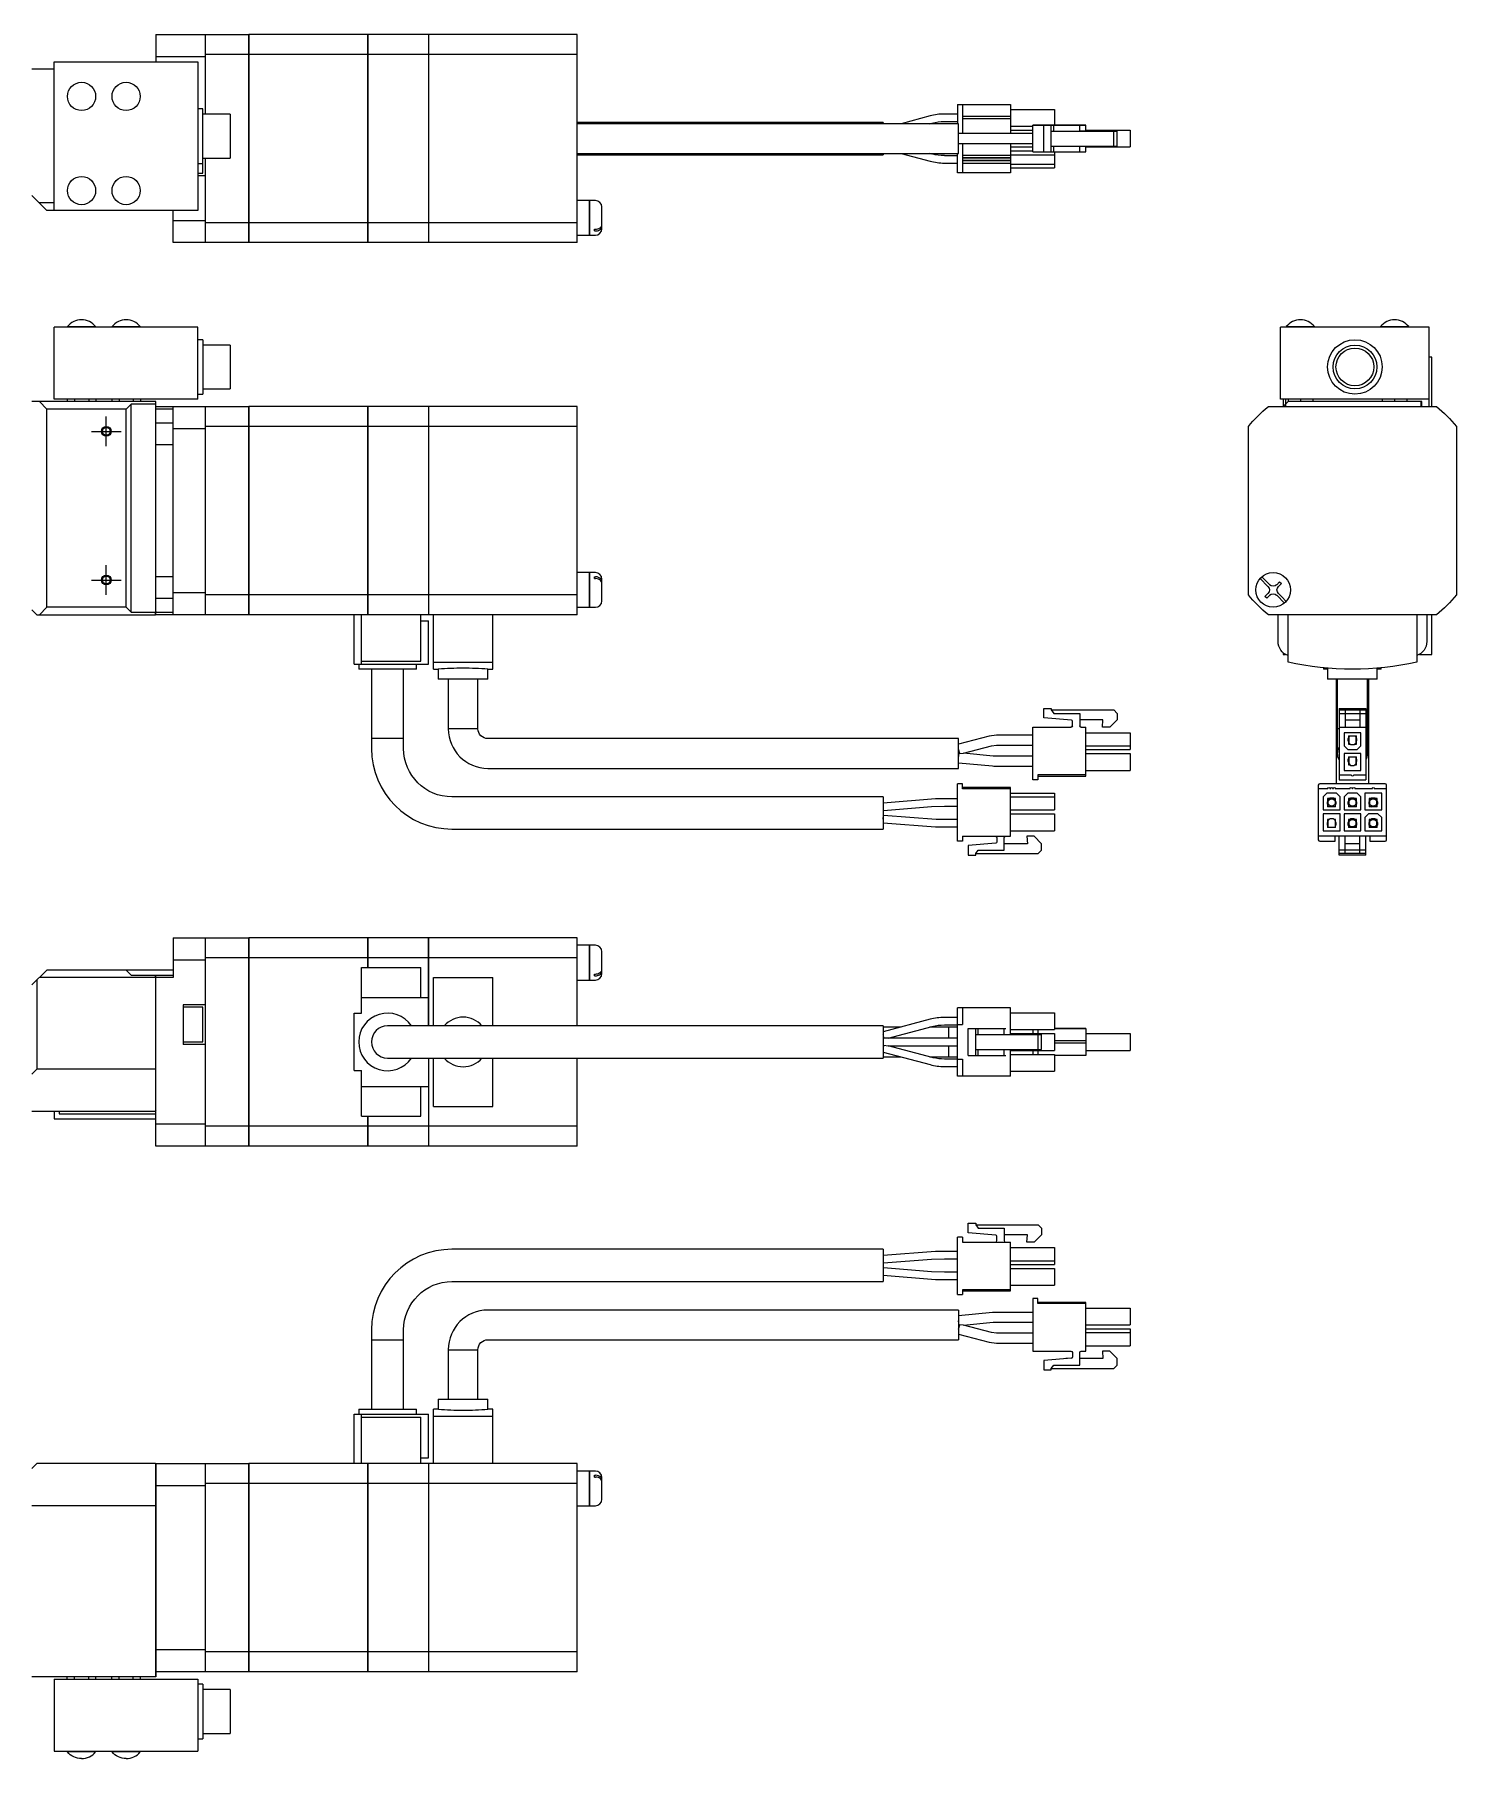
# Model space of a CAD drawing. Extents: x 0 to 755, y -8 to 350.
# Drawn here: x 468 to 755, y 2.5 to 350.4 of the extents above; entities that cross this region are included whole.
import ezdxf

# ---------------------------------------------------------------- set-up
doc = ezdxf.new("R2010")
doc.units = 0
doc.header["$LTSCALE"] = 0.5
doc.linetypes.add('CENTER', pattern=[50.8, 31.75, -6.35, 6.35, -6.35])
for name, color, linetype in [('MSM_CENTER', 1, 'CENTER'), ('MSM_CONTINUOUS', 7, 'CONTINUOUS'), ('MSM_NARROW', 5, 'CONTINUOUS')]:
    doc.layers.add(name, color=color, linetype=linetype)

msp = doc.modelspace()

# ---------------------------------------------------------------- linework, layer by layer
at = {"layer": 'MSM_CENTER'}
for p, q in [((482.51, 267.3), (482.51, 273.3)), ((479.51, 270.3), (485.51, 270.3)), ((479.51, 240.3), (485.51, 240.3)), ((482.51, 237.3), (482.51, 243.3))]:
    msp.add_line(p, q, dxfattribs=at)
at = {"layer": 'MSM_CONTINUOUS'}
for p, q in [((492.51, 350.38), (492.51, 344.88)), ((492.51, 350.38), (511.21, 350.38)), ((502.51, 334.31), (502.51, 350.38)), ((511.21, 350.38), (511.21, 308.38)), ((511.26, 350.33), (511.21, 350.33)), ((511.26, 350.38), (511.26, 308.38)), ((535.21, 350.38), (511.26, 350.38)), ((535.21, 350.38), (535.21, 308.38)), ((535.26, 350.33), (535.21, 350.33)), ((535.26, 350.38), (535.26, 308.38)), ((547.51, 350.38), (535.26, 350.38)), ((547.51, 350.38), (547.51, 308.38)), ((547.56, 350.33), (547.51, 350.33)), ((547.56, 350.38), (547.56, 308.38)), ((577.51, 350.38), (547.56, 350.38)), ((577.51, 308.38), (577.51, 350.38)), ((472.01, 314.88), (472.01, 344.88)), ((472.01, 344.88), (501.01, 344.88)), ((502.51, 345.88), (492.51, 345.88)), ((501.01, 344.88), (501.01, 314.88)), ((511.21, 346.36), (502.51, 346.36)), ((511.26, 346.1), (511.21, 346.1)), ((535.21, 346.36), (511.26, 346.36)), ((535.26, 346.1), (535.21, 346.1)), ((547.51, 346.36), (535.26, 346.36)), ((547.56, 346.1), (547.51, 346.1)), ((577.51, 346.36), (547.56, 346.36)), ((472.01, 343.38), (467.51, 343.38)), ((502.01, 335.38), (501.01, 335.38)), ((502.01, 322.38), (502.01, 335.38)), ((507.51, 334.31), (502.01, 334.31)), ((507.51, 334.31), (507.51, 325.46)), ((654.26, 334.33), (651.63, 334.33)), ((654.26, 336.28), (654.26, 332.38)), ((654.26, 336.28), (664.96, 336.28)), ((655.26, 336.28), (655.26, 330.38)), ((664.96, 336.28), (664.96, 330.38)), ((664.96, 335.28), (673.86, 335.28)), ((673.86, 335.28), (673.86, 332.08)), ((639.26, 332.63), (577.51, 332.63)), ((654.51, 332.38), (577.51, 332.38)), ((638.26, 332.63), (638.26, 332.38)), ((639.26, 332.63), (639.26, 332.38)), ((648.75, 333.96), (642.89, 332.38)), ((648.68, 332.38), (649.14, 332.51)), ((651.63, 332.83), (654.26, 332.83)), ((654.51, 326.38), (654.51, 332.38)), ((664.96, 333.83), (655.26, 333.83)), ((664.96, 333.33), (655.26, 333.33)), ((664.96, 331.88), (669.51, 331.88)), ((664.96, 331.08), (669.51, 331.08)), ((669.51, 326.68), (669.51, 332.08)), ((669.51, 332.08), (677.16, 332.08)), ((669.51, 332.08), (669.51, 332.08)), ((670.51, 332.08), (669.51, 332.08)), ((680.21, 332.08), (670.51, 332.08)), ((671.71, 332.08), (673.21, 332.08)), ((677.28, 332.08), (671.71, 332.08)), ((671.71, 326.68), (671.71, 332.08)), ((673.21, 326.68), (673.21, 332.08)), ((673.21, 332.08), (673.71, 332.08)), ((673.21, 330.88), (685.81, 330.88)), ((673.71, 332.08), (678.96, 332.08)), ((673.71, 330.88), (673.71, 332.08)), ((677.16, 332.08), (677.46, 332.08)), ((677.46, 332.08), (677.28, 332.08)), ((678.96, 332.08), (679.26, 332.08)), ((678.96, 330.88), (678.96, 332.08)), ((683.64, 330.88), (678.96, 330.88)), ((679.26, 330.88), (678.96, 330.88)), ((679.26, 332.08), (680.21, 332.08)), ((680.21, 332.08), (680.21, 332.08)), ((680.21, 330.88), (680.21, 332.08)), ((680.21, 331.08), (689.11, 331.08)), ((680.21, 331.08), (689.11, 331.08)), ((680.21, 331.08), (689.11, 331.08)), ((683.51, 330.88), (683.64, 330.88)), ((685.01, 330.88), (683.64, 330.88)), ((686.51, 330.88), (685.01, 330.88)), ((685.81, 327.88), (685.81, 330.88)), ((685.81, 330.88), (686.51, 330.88)), ((686.51, 327.88), (686.51, 330.88)), ((689.11, 331.08), (689.11, 327.68)), ((661.42, 330.38), (654.51, 330.38)), ((660.89, 330.38), (654.51, 330.38)), ((654.51, 328.38), (660.89, 328.38)), ((655.26, 328.38), (655.26, 322.48)), ((662.15, 330.38), (660.89, 330.38)), ((660.89, 328.38), (662.15, 328.38)), ((661.61, 330.38), (661.42, 330.38)), ((669.51, 330.38), (661.61, 330.38)), ((669.51, 330.38), (662.15, 330.38)), ((662.15, 328.38), (669.51, 328.38)), ((664.96, 328.38), (664.96, 322.48)), ((664.96, 327.68), (669.51, 327.68)), ((673.21, 327.88), (685.81, 327.88)), ((673.71, 326.68), (673.71, 327.88)), ((678.96, 326.68), (678.96, 327.88)), ((680.21, 326.68), (680.21, 327.88)), ((680.21, 327.68), (689.11, 327.68)), ((685.81, 327.88), (686.51, 327.88)), ((501.01, 324.38), (502.01, 324.38)), ((502.01, 325.46), (507.51, 325.46)), ((502.51, 308.38), (502.51, 325.46)), ((577.51, 326.38), (654.51, 326.38)), ((577.51, 326.13), (639.26, 326.13)), ((638.26, 326.38), (638.26, 326.13)), ((639.26, 326.38), (639.26, 326.13)), ((642.89, 326.38), (648.75, 324.81)), ((649.14, 326.26), (648.68, 326.38)), ((654.26, 325.93), (651.64, 325.93)), ((651.64, 324.43), (654.26, 324.43)), ((654.26, 322.48), (654.26, 326.38)), ((664.96, 325.98), (655.26, 325.98)), ((664.96, 325.48), (655.26, 325.48)), ((664.96, 325.43), (655.26, 325.43)), ((664.96, 324.93), (655.26, 324.93)), ((664.96, 324.88), (655.26, 324.88)), ((664.96, 324.38), (655.26, 324.38)), ((664.96, 326.88), (669.51, 326.88)), ((664.96, 326.13), (673.86, 326.13)), ((664.96, 324.23), (673.86, 324.23)), ((669.51, 326.68), (671.71, 326.68)), ((671.71, 326.68), (673.21, 326.68)), ((673.21, 326.68), (673.71, 326.68)), ((673.71, 326.68), (678.96, 326.68)), ((673.86, 326.68), (673.86, 323.48)), ((678.96, 326.68), (679.26, 326.68)), ((679.26, 326.68), (680.21, 326.68)), ((501.01, 322.38), (502.01, 322.38)), ((502.51, 321.88), (501.01, 321.88)), ((664.96, 322.48), (654.26, 322.48)), ((664.96, 323.48), (673.86, 323.48)), ((470.51, 314.88), (467.51, 317.88)), ((580.01, 316.88), (577.51, 316.88)), ((580.01, 309.88), (580.01, 316.88)), ((580.06, 316.83), (580.01, 316.83)), ((580.06, 309.88), (580.06, 316.88)), ((581.21, 316.88), (580.06, 316.88)), ((472.01, 316.38), (469.01, 316.38)), ((501.01, 314.88), (470.51, 314.88)), ((496.01, 308.38), (496.01, 314.88)), ((582.51, 311.18), (582.51, 315.58)), ((496.01, 312.88), (502.51, 312.88)), ((511.21, 312.41), (502.51, 312.41)), ((511.26, 312.67), (511.21, 312.67)), ((535.21, 312.41), (511.26, 312.41)), ((535.26, 312.67), (535.21, 312.67)), ((547.51, 312.41), (535.26, 312.41)), ((547.56, 312.67), (547.51, 312.67)), ((577.51, 312.41), (547.56, 312.41)), ((577.51, 309.88), (580.01, 309.88)), ((580.01, 309.93), (580.06, 309.93)), ((580.06, 309.88), (581.21, 309.88)), ((581.01, 311.09), (581.21, 311.09)), ((581.01, 310.74), (581.01, 311.09)), ((581.01, 310.74), (581.21, 310.74)), ((511.21, 308.38), (496.01, 308.38)), ((511.26, 308.43), (511.21, 308.43)), ((535.21, 308.38), (511.26, 308.38)), ((535.26, 308.43), (535.21, 308.43)), ((547.51, 308.38), (535.26, 308.38)), ((547.56, 308.43), (547.51, 308.43)), ((577.51, 308.38), (547.56, 308.38)), ((501.01, 291.3), (472.01, 291.3)), ((472.01, 276.8), (472.01, 291.3)), ((474.66, 291.46), (480.36, 291.46)), ((474.66, 291.46), (474.66, 291.3)), ((480.36, 291.3), (480.36, 291.46)), ((483.66, 291.46), (489.36, 291.46)), ((483.66, 291.46), (483.66, 291.3)), ((489.36, 291.3), (489.36, 291.46)), ((501.01, 276.8), (501.01, 291.3)), ((502.01, 288.8), (501.01, 288.8)), ((502.01, 288.8), (502.01, 277.8)), ((719.48, 276.8), (719.48, 291.3)), ((749.48, 291.3), (719.48, 291.3)), ((720.63, 291.46), (726.33, 291.46)), ((720.63, 291.46), (720.63, 291.3)), ((726.33, 291.3), (726.33, 291.46)), ((739.63, 291.46), (745.33, 291.46)), ((739.63, 291.46), (739.63, 291.3)), ((745.33, 291.3), (745.33, 291.46)), ((749.48, 275.3), (749.48, 291.3)), ((507.51, 287.72), (502.01, 287.72)), ((507.51, 287.72), (507.51, 278.87)), ((749.98, 285.3), (749.48, 285.3)), ((749.98, 275.3), (749.98, 285.3)), ((502.01, 278.87), (507.51, 278.87)), ((492.51, 276.3), (467.51, 276.3)), ((470.51, 274.8), (469.01, 276.3)), ((501.01, 276.8), (472.01, 276.8)), ((474.63, 276.8), (474.63, 276.3)), ((476.07, 276.8), (476.07, 276.3)), ((478.96, 276.8), (478.96, 276.3)), ((480.4, 276.8), (480.4, 276.3)), ((483.63, 276.8), (483.63, 276.3)), ((485.07, 276.8), (485.07, 276.3)), ((487.51, 275.8), (486.51, 274.8)), ((487.51, 233.8), (487.51, 275.8)), ((492.51, 275.8), (487.51, 275.8)), ((487.96, 276.8), (487.96, 276.3)), ((489.4, 276.8), (489.4, 276.3)), ((492.51, 233.3), (492.51, 276.3)), ((492.51, 275.3), (511.21, 275.3)), ((496.01, 233.3), (496.01, 275.3)), ((501.01, 277.8), (502.01, 277.8)), ((502.51, 233.3), (502.51, 275.3)), ((511.21, 275.3), (511.21, 233.3)), ((511.26, 275.25), (511.21, 275.25)), ((511.26, 275.3), (511.26, 233.3)), ((535.21, 275.3), (511.26, 275.3)), ((535.21, 275.3), (535.21, 233.3)), ((535.26, 275.25), (535.21, 275.25)), ((535.26, 275.3), (535.26, 233.3)), ((547.51, 275.3), (535.26, 275.3)), ((547.51, 275.3), (547.51, 233.3)), ((547.56, 275.25), (547.51, 275.25)), ((547.56, 275.3), (547.56, 233.3)), ((577.51, 275.3), (547.56, 275.3)), ((577.51, 233.3), (577.51, 275.3)), ((717.01, 275.3), (750.95, 275.3)), ((749.48, 276.8), (719.48, 276.8)), ((719.98, 276.8), (719.98, 275.3)), ((720.98, 276.3), (719.98, 275.3)), ((720.48, 276.8), (720.48, 275.3)), ((720.98, 276.8), (720.98, 276.3)), ((747.98, 276.3), (720.98, 276.3)), ((723.48, 276.8), (723.48, 276.3)), ((725.98, 276.8), (725.98, 276.3)), ((739.98, 276.8), (739.98, 276.3)), ((742.48, 276.8), (742.48, 276.3)), ((744.98, 276.8), (744.98, 276.3)), ((747.88, 275.3), (747.88, 276.3)), ((747.98, 275.3), (747.98, 276.3)), ((470.51, 234.8), (470.51, 274.8)), ((486.51, 274.8), (470.51, 274.8)), ((486.51, 234.8), (486.51, 274.8)), ((496.01, 274.8), (492.51, 274.8)), ((492.51, 272.03), (496.01, 272.03)), ((502.51, 270.8), (496.01, 270.8)), ((511.21, 271.27), (502.51, 271.27)), ((511.26, 271.01), (511.21, 271.01)), ((535.21, 271.27), (511.26, 271.27)), ((535.26, 271.01), (535.21, 271.01)), ((547.51, 271.27), (535.26, 271.27)), ((547.56, 271.01), (547.51, 271.01)), ((577.51, 271.27), (547.56, 271.27)), ((712.98, 237.33), (712.98, 271.27)), ((754.98, 271.27), (754.98, 237.33)), ((496.01, 267.56), (492.51, 267.56)), ((492.51, 241.03), (496.01, 241.03)), ((580.01, 241.8), (577.51, 241.8)), ((580.01, 234.8), (580.01, 241.8)), ((580.06, 241.75), (580.01, 241.75)), ((580.06, 234.8), (580.06, 241.8)), ((581.21, 241.8), (580.06, 241.8)), ((581.01, 240.94), (581.21, 240.94)), ((581.01, 240.59), (581.01, 240.94)), ((581.01, 240.59), (581.21, 240.59)), ((582.51, 236.1), (582.51, 240.5)), ((716.92, 239), (715.34, 240.59)), ((715.69, 240.94), (717.28, 239.36)), ((496.01, 237.8), (502.51, 237.8)), ((511.21, 237.33), (502.51, 237.33)), ((511.26, 237.58), (511.21, 237.58)), ((535.21, 237.33), (511.26, 237.33)), ((535.26, 237.58), (535.21, 237.58)), ((547.51, 237.33), (535.26, 237.33)), ((547.56, 237.58), (547.51, 237.58)), ((577.51, 237.33), (547.56, 237.33)), ((716.32, 236.99), (716.92, 237.59)), ((716.68, 236.63), (716.32, 236.99)), ((717.28, 237.24), (716.68, 236.63)), ((718.69, 239.36), (719.29, 239.96)), ((720.28, 235.65), (718.69, 237.24)), ((719.65, 239.6), (719.04, 239)), ((719.04, 237.59), (719.71, 236.93)), ((719.29, 239.96), (719.65, 239.6)), ((719.71, 236.93), (720.63, 236)), ((467.51, 234.3), (468.51, 233.3)), ((468.51, 233.3), (492.41, 233.3)), ((469.01, 233.3), (470.51, 234.8)), ((486.51, 234.8), (470.51, 234.8)), ((486.51, 234.8), (487.51, 233.8)), ((487.51, 233.8), (492.42, 233.8)), ((492.42, 233.31), (492.41, 233.3)), ((492.51, 233.92), (492.42, 233.8)), ((492.42, 233.31), (492.42, 233.8)), ((492.42, 233.31), (492.51, 233.4)), ((496.01, 236.56), (492.51, 236.56)), ((492.51, 233.8), (496.01, 233.8)), ((511.21, 233.3), (492.51, 233.3)), ((511.26, 233.35), (511.21, 233.35)), ((547.51, 233.3), (511.26, 233.3)), ((532.51, 223.3), (532.51, 233.3)), ((534.01, 223.3), (534.01, 233.3)), ((535.26, 233.35), (535.21, 233.35)), ((546.01, 223.9), (546.01, 233.3)), ((547.56, 233.35), (547.51, 233.35)), ((577.51, 233.3), (547.56, 233.3)), ((548.51, 222.3), (548.51, 233.3)), ((560.51, 222.3), (560.51, 233.3)), ((577.51, 234.8), (580.01, 234.8)), ((580.01, 234.85), (580.06, 234.85)), ((580.06, 234.8), (581.21, 234.8)), ((750.95, 233.3), (717.01, 233.3)), ((718.98, 227.88), (718.98, 233.3)), ((720.98, 223.73), (720.98, 233.3)), ((746.98, 233.3), (746.98, 223.73)), ((748.98, 233.3), (748.98, 227.88)), ((749.98, 225.3), (749.98, 233.3)), ((546.01, 232.1), (547.51, 232.1)), ((547.51, 223.3), (547.51, 232.1)), ((532.51, 223.3), (547.51, 223.3)), ((533.44, 223.3), (533.44, 222.3)), ((534.01, 223.9), (546.01, 223.9)), ((545.08, 222.3), (545.08, 223.3)), ((548.51, 223.73), (560.51, 223.73)), ((719.98, 225.64), (719.98, 225.3)), ((719.98, 225.3), (720.45, 225.3)), ((747.51, 225.3), (749.98, 225.3)), ((545.08, 222.3), (533.44, 222.3)), ((536.01, 222.3), (536.01, 206.3)), ((542.51, 206.3), (542.51, 222.3)), ((548.51, 222.3), (549.51, 222.3)), ((549.51, 222.3), (549.51, 220.3)), ((559.51, 220.3), (549.51, 220.3)), ((551.51, 220.3), (551.51, 210.3)), ((557.51, 210.3), (557.51, 220.3)), ((559.51, 222.3), (560.51, 222.3)), ((559.51, 220.3), (559.51, 222.3)), ((728.16, 222.58), (728.16, 222.3)), ((728.98, 222.3), (728.16, 222.3)), ((728.98, 222.51), (728.98, 220.3)), ((738.98, 220.3), (728.98, 220.3)), ((730.73, 199.2), (730.73, 220.3)), ((730.98, 205.3), (730.98, 220.3)), ((736.98, 220.3), (736.98, 205.3)), ((737.23, 220.3), (737.23, 199.2)), ((738.98, 220.3), (738.98, 222.51)), ((739.8, 222.3), (738.98, 222.3)), ((739.8, 222.3), (739.8, 222.58)), ((671.71, 214.4), (673.21, 214.4)), ((671.71, 214.4), (673.21, 214.4)), ((671.71, 212.48), (671.71, 214.4)), ((677.28, 212), (671.71, 212.48)), ((673.21, 214.4), (673.21, 214.1)), ((673.21, 214.1), (673.71, 213.4)), ((673.21, 214.1), (685.81, 214.1)), ((673.21, 214.1), (685.81, 214.1)), ((673.71, 213.4), (678.96, 213.4)), ((678.96, 213.4), (678.96, 210.9)), ((685.81, 214.1), (686.51, 213.4)), ((685.81, 214.1), (686.51, 213.4)), ((686.51, 213.4), (686.51, 212.1)), ((731.28, 214.4), (736.68, 214.4)), ((731.28, 214.4), (731.28, 200)), ((731.28, 214.1), (736.68, 214.1)), ((731.28, 213.4), (736.68, 213.4)), ((732.48, 214.1), (732.48, 210.6)), ((735.48, 214.1), (735.48, 210.6)), ((736.68, 214.4), (736.68, 200)), ((557.51, 210.3), (551.51, 210.3)), ((660.64, 208.78), (654.51, 207.18)), ((662.15, 208.97), (660.64, 208.78)), ((669.51, 208.97), (662.15, 208.97)), ((669.51, 210.6), (677.16, 210.6)), ((669.51, 210.6), (677.16, 210.6)), ((669.51, 200), (669.51, 210.6)), ((677.17, 210.6), (677.16, 210.6)), ((677.46, 210.9), (677.46, 211.8)), ((683.64, 212.1), (678.96, 212.1)), ((679.26, 210.6), (680.21, 210.6)), ((679.26, 210.6), (680.21, 210.6)), ((679.26, 210.6), (679.26, 210.6)), ((680.21, 200.75), (680.21, 210.6)), ((680.21, 209.5), (689.11, 209.5)), ((680.21, 209.5), (689.11, 209.5)), ((683.51, 210.6), (683.64, 212.1)), ((683.51, 210.6), (683.64, 212.1)), ((685.01, 210.6), (683.51, 210.6)), ((686.51, 212.1), (685.01, 210.6)), ((689.11, 209.5), (689.11, 206.1)), ((731.28, 210.3), (730.98, 210.3)), ((731.28, 210.6), (736.68, 210.6)), ((735.68, 209.5), (732.28, 209.5)), ((732.28, 209.5), (732.28, 206.85)), ((732.48, 212.1), (735.48, 212.1)), ((733.18, 208.85), (734.78, 208.85)), ((733.18, 208.85), (733.18, 208.35)), ((733.23, 208.85), (733.23, 207.47)), ((734.73, 207.47), (734.73, 208.85)), ((734.78, 208.35), (734.78, 208.85)), ((735.68, 206.85), (735.68, 209.5)), ((736.98, 210.3), (736.68, 210.3)), ((542.51, 208.3), (536.01, 208.3)), ((654.51, 208.3), (559.51, 208.3)), ((654.51, 202.3), (654.51, 208.3)), ((654.73, 205.3), (654.51, 206.15)), ((654.73, 205.3), (654.51, 206.15)), ((654.51, 204.45), (654.61, 205.44)), ((654.7, 205.43), (654.61, 205.44)), ((654.73, 205.3), (655.46, 205.36)), ((655.46, 205.36), (661.14, 206.84)), ((661.51, 204.78), (655.46, 205.36)), ((661.14, 206.84), (662.15, 206.97)), ((662.15, 206.97), (669.51, 206.97)), ((680.21, 206.85), (689.11, 206.85)), ((680.21, 206.1), (689.11, 206.1)), ((680.21, 205.3), (689.11, 205.3)), ((680.21, 205.3), (689.11, 205.3)), ((689.11, 205.3), (689.11, 201.9)), ((730.98, 208.3), (730.73, 208.3)), ((732.28, 206.85), (733.03, 206.1)), ((732.28, 205.3), (732.28, 201.9)), ((735.68, 205.3), (732.28, 205.3)), ((733.03, 206.1), (734.93, 206.1)), ((733.08, 208.35), (733.08, 207.85)), ((733.23, 208.35), (733.08, 208.35)), ((733.08, 207.85), (733.23, 207.85)), ((733.18, 207.85), (733.18, 207.2)), ((733.18, 207.2), (733.51, 207.2)), ((733.23, 207.47), (733.61, 207.1)), ((733.61, 207.1), (734.36, 207.1)), ((734.36, 207.1), (734.73, 207.47)), ((734.46, 207.2), (734.78, 207.2)), ((734.73, 208.35), (734.88, 208.35)), ((734.73, 207.85), (734.88, 207.85)), ((734.78, 207.2), (734.78, 207.85)), ((734.88, 207.85), (734.88, 208.35)), ((734.93, 206.1), (735.68, 206.85)), ((735.68, 201.9), (735.68, 205.3)), ((737.23, 208.3), (736.98, 208.3)), ((559.51, 202.3), (654.51, 202.3)), ((654.51, 203.44), (661.32, 202.78)), ((661.32, 202.78), (661.61, 202.77)), ((661.61, 204.77), (661.51, 204.78)), ((669.51, 204.77), (661.61, 204.77)), ((661.61, 202.77), (669.51, 202.77)), ((680.21, 201.9), (689.11, 201.9)), ((732.28, 201.9), (735.68, 201.9)), ((733.23, 204.15), (733.08, 204.15)), ((733.08, 204.15), (733.08, 203.65)), ((733.08, 203.65), (733.23, 203.65)), ((733.18, 204.65), (734.78, 204.65)), ((733.18, 204.65), (733.18, 204.15)), ((733.18, 203.65), (733.18, 203)), ((733.18, 203), (733.51, 203)), ((733.23, 204.65), (733.23, 203.27)), ((733.23, 203.27), (733.61, 202.9)), ((733.61, 202.9), (734.36, 202.9)), ((734.36, 202.9), (734.73, 203.27)), ((734.46, 203), (734.78, 203)), ((734.73, 203.27), (734.73, 204.65)), ((734.73, 204.15), (734.88, 204.15)), ((734.73, 203.65), (734.88, 203.65)), ((734.78, 204.15), (734.78, 204.65)), ((734.78, 203), (734.78, 203.65)), ((734.88, 203.65), (734.88, 204.15)), ((654.26, 187.6), (654.26, 199.2)), ((655.26, 199.2), (654.26, 199.2)), ((655.26, 198.2), (655.26, 199.2)), ((664.96, 198.45), (655.26, 198.45)), ((664.96, 188.6), (664.96, 198.45)), ((670.51, 200), (669.51, 200)), ((680.21, 201), (670.51, 201)), ((670.51, 201), (670.51, 200)), ((670.51, 200.75), (680.21, 200.75)), ((727.08, 198.9), (727.08, 187.9)), ((740.58, 199.2), (727.38, 199.2)), ((731.28, 201), (733.73, 201)), ((731.28, 200), (736.68, 200)), ((734.23, 201), (736.68, 201)), ((740.88, 187.9), (740.88, 198.9)), ((639.26, 196.55), (552.26, 196.55)), ((639.26, 196.55), (639.26, 190.05)), ((649.81, 196.14), (639.26, 195.3)), ((654.26, 196.17), (650.66, 196.17)), ((664.96, 198.2), (655.26, 198.2)), ((664.96, 197.3), (673.86, 197.3)), ((664.96, 196.55), (673.86, 196.55)), ((673.86, 197.3), (673.86, 193.9)), ((728.98, 198.2), (727.08, 198.2)), ((728.83, 197.3), (728.08, 196.55)), ((728.08, 196.55), (728.08, 193.9)), ((730.73, 197.3), (728.83, 197.3)), ((729.03, 195.55), (728.88, 195.55)), ((728.88, 195.55), (728.88, 195.05)), ((728.88, 195.05), (729.03, 195.05)), ((728.98, 196.2), (728.98, 195.55)), ((729.31, 196.2), (728.98, 196.2)), ((728.98, 195.05), (728.98, 194.55)), ((729.31, 196.2), (729.03, 195.92)), ((729.03, 195.92), (729.03, 194.55)), ((729.41, 196.3), (729.31, 196.2)), ((730.16, 196.3), (729.41, 196.3)), ((729.53, 198.2), (729.48, 198.2)), ((730, 196.14), (730.45, 196.01)), ((730.08, 198.2), (730.03, 198.2)), ((730.53, 195.92), (730.16, 196.3)), ((730.58, 196.2), (730.26, 196.2)), ((730.53, 194.55), (730.53, 195.92)), ((730.68, 195.55), (730.53, 195.55)), ((730.68, 195.05), (730.53, 195.05)), ((733.46, 198.2), (730.58, 198.2)), ((730.58, 195.55), (730.58, 196.2)), ((730.58, 194.55), (730.58, 195.05)), ((730.68, 195.05), (730.68, 195.55)), ((731.48, 196.55), (730.73, 197.3)), ((731.48, 193.9), (731.48, 196.55)), ((733.03, 197.3), (732.28, 196.55)), ((732.28, 196.55), (732.28, 193.9)), ((734.93, 197.3), (733.03, 197.3)), ((733.23, 195.55), (733.08, 195.55)), ((733.08, 195.55), (733.08, 195.05)), ((733.08, 195.05), (733.23, 195.05)), ((733.51, 196.2), (733.18, 196.2)), ((733.18, 196.2), (733.18, 195.55)), ((733.18, 195.05), (733.18, 194.55)), ((733.61, 196.3), (733.23, 195.92)), ((733.23, 195.92), (733.23, 194.55)), ((734.36, 196.3), (733.61, 196.3)), ((734.01, 198.2), (733.96, 198.2)), ((734.46, 196.2), (734.36, 196.3)), ((734.73, 195.92), (734.46, 196.2)), ((734.78, 196.2), (734.46, 196.2)), ((737.93, 198.2), (734.51, 198.2)), ((734.73, 194.55), (734.73, 195.92)), ((734.88, 195.55), (734.73, 195.55)), ((734.88, 195.05), (734.73, 195.05)), ((734.78, 195.55), (734.78, 196.2)), ((734.78, 194.55), (734.78, 195.05)), ((734.88, 195.05), (734.88, 195.55)), ((735.68, 196.55), (734.93, 197.3)), ((735.68, 193.9), (735.68, 196.55)), ((739.88, 197.3), (736.48, 197.3)), ((736.48, 197.3), (736.48, 193.9)), ((737.43, 195.55), (737.28, 195.55)), ((737.28, 195.55), (737.28, 195.05)), ((737.28, 195.05), (737.43, 195.05)), ((737.38, 196.2), (737.38, 195.55)), ((737.71, 196.2), (737.38, 196.2)), ((737.38, 195.05), (737.38, 194.55)), ((737.81, 196.3), (737.43, 195.92)), ((737.43, 195.92), (737.43, 194.55)), ((737.97, 196.14), (737.52, 196.01)), ((738.56, 196.3), (737.81, 196.3)), ((740.88, 198.2), (738.43, 198.2)), ((738.66, 196.2), (738.56, 196.3)), ((738.98, 196.2), (738.66, 196.2)), ((738.93, 195.92), (738.66, 196.2)), ((738.93, 194.55), (738.93, 195.92)), ((739.08, 195.55), (738.93, 195.55)), ((739.08, 195.05), (738.93, 195.05)), ((738.98, 195.55), (738.98, 196.2)), ((738.98, 194.55), (738.98, 195.05)), ((739.08, 195.05), (739.08, 195.55)), ((739.88, 193.9), (739.88, 197.3)), ((639.26, 192.05), (639.32, 192.79)), ((639.32, 192.79), (639.26, 192.77)), ((639.32, 193.8), (649, 194.57)), ((649.95, 192), (639.32, 192.79)), ((649, 194.57), (651.64, 194.67)), ((654.26, 191.97), (650.64, 191.97)), ((651.64, 194.67), (654.26, 194.67)), ((664.96, 193.9), (673.86, 193.9)), ((664.96, 193.1), (673.86, 193.1)), ((673.86, 193.1), (673.86, 189.7)), ((728.08, 193.9), (731.48, 193.9)), ((731.48, 193.1), (728.08, 193.1)), ((728.08, 193.1), (728.08, 189.7)), ((729.03, 191.35), (728.88, 191.35)), ((728.88, 191.35), (728.88, 190.85)), ((730.58, 194.55), (728.98, 194.55)), ((729.31, 192), (728.98, 192)), ((728.98, 192), (728.98, 191.35)), ((729.41, 192.1), (729.03, 191.72)), ((729.03, 191.72), (729.03, 190.35)), ((730.16, 192.1), (729.41, 192.1)), ((730.1, 194.55), (729.57, 194.7)), ((730.26, 192), (730.16, 192.1)), ((730.58, 192), (730.26, 192)), ((730.53, 191.72), (730.26, 192)), ((730.53, 190.35), (730.53, 191.72)), ((730.68, 191.35), (730.53, 191.35)), ((730.58, 191.35), (730.58, 192)), ((730.68, 190.85), (730.68, 191.35)), ((731.48, 189.7), (731.48, 193.1)), ((732.28, 193.9), (735.68, 193.9)), ((732.28, 193.1), (732.28, 189.7)), ((735.68, 193.1), (732.28, 193.1)), ((733.23, 191.35), (733.08, 191.35)), ((733.08, 191.35), (733.08, 190.85)), ((734.78, 194.55), (733.18, 194.55)), ((733.51, 192), (733.18, 192)), ((733.18, 192), (733.18, 191.35)), ((733.24, 194.55), (733.23, 194.63)), ((733.61, 192.1), (733.23, 191.72)), ((733.23, 191.72), (733.23, 190.35)), ((734.36, 192.1), (733.61, 192.1)), ((734.73, 191.72), (734.36, 192.1)), ((734.78, 192), (734.46, 192)), ((734.73, 194.55), (734.73, 194.63)), ((734.73, 190.35), (734.73, 191.72)), ((734.88, 191.35), (734.73, 191.35)), ((734.78, 191.35), (734.78, 192)), ((734.88, 190.85), (734.88, 191.35)), ((735.68, 189.7), (735.68, 193.1)), ((736.48, 193.9), (739.88, 193.9)), ((737.23, 193.1), (736.48, 192.35)), ((736.48, 192.35), (736.48, 189.7)), ((739.13, 193.1), (737.23, 193.1)), ((737.43, 191.35), (737.28, 191.35)), ((737.28, 191.35), (737.28, 190.85)), ((738.98, 194.55), (737.38, 194.55)), ((737.71, 192), (737.38, 192)), ((737.38, 192), (737.38, 191.35)), ((737.81, 192.1), (737.43, 191.72)), ((737.43, 191.72), (737.43, 190.35)), ((738.56, 192.1), (737.81, 192.1)), ((738.39, 191.94), (737.84, 192.1)), ((737.87, 194.55), (738.4, 194.7)), ((738.66, 192), (738.56, 192.1)), ((738.98, 192), (738.66, 192)), ((738.93, 191.72), (738.66, 192)), ((738.93, 190.35), (738.93, 191.72)), ((739.08, 191.35), (738.93, 191.35)), ((738.98, 191.35), (738.98, 192)), ((739.08, 190.85), (739.08, 191.35)), ((739.88, 192.35), (739.13, 193.1)), ((739.88, 189.7), (739.88, 192.35)), ((552.26, 190.05), (639.26, 190.05)), ((639.26, 191.29), (649.83, 190.5)), ((650.64, 190.47), (654.26, 190.47)), ((655.26, 188.6), (655.26, 187.6)), ((655.26, 188.6), (664.96, 188.6)), ((662.21, 188.3), (662.21, 187.4)), ((663.71, 185.8), (663.71, 188.3)), ((664.96, 189.7), (673.86, 189.7)), ((668.26, 188.6), (668.39, 187.1)), ((669.76, 188.6), (668.26, 188.6)), ((671.26, 187.1), (669.76, 188.6)), ((740.88, 188.6), (727.08, 188.6)), ((728.08, 189.7), (731.48, 189.7)), ((728.88, 190.85), (729.03, 190.85)), ((728.98, 190.85), (728.98, 190.35)), ((730.58, 190.35), (728.98, 190.35)), ((730.48, 187.6), (730.48, 188.6)), ((730.68, 190.85), (730.53, 190.85)), ((730.58, 190.35), (730.58, 190.85)), ((731.28, 184.8), (731.28, 188.6)), ((732.28, 189.7), (735.68, 189.7)), ((732.48, 185.1), (732.48, 188.6)), ((733.08, 190.85), (733.23, 190.85)), ((733.18, 190.85), (733.18, 190.35)), ((734.78, 190.35), (733.18, 190.35)), ((734.88, 190.85), (734.73, 190.85)), ((734.78, 190.35), (734.78, 190.85)), ((735.48, 185.1), (735.48, 188.6)), ((736.48, 189.7), (739.88, 189.7)), ((736.68, 184.8), (736.68, 188.6)), ((737.28, 190.85), (737.43, 190.85)), ((737.38, 190.85), (737.38, 190.35)), ((738.98, 190.35), (737.38, 190.35)), ((737.43, 190.65), (737.98, 190.5)), ((737.48, 188.6), (737.48, 187.6)), ((739.08, 190.85), (738.93, 190.85)), ((738.98, 190.35), (738.98, 190.85)), ((655.26, 187.6), (654.26, 187.6)), ((662.03, 187.2), (656.46, 186.71)), ((656.46, 186.71), (656.46, 184.8)), ((656.46, 184.8), (657.96, 184.8)), ((657.96, 185.1), (658.46, 185.8)), ((657.96, 184.8), (657.96, 185.1)), ((657.96, 185.1), (670.56, 185.1)), ((658.46, 185.8), (663.71, 185.8)), ((668.39, 187.1), (663.71, 187.1)), ((670.56, 185.1), (671.26, 185.8)), ((671.26, 185.8), (671.26, 187.1)), ((727.38, 187.6), (730.48, 187.6)), ((736.68, 185.8), (731.28, 185.8)), ((736.68, 185.1), (731.28, 185.1)), ((736.68, 184.8), (731.28, 184.8)), ((735.48, 187.1), (732.48, 187.1)), ((737.48, 187.6), (740.58, 187.6)), ((496.01, 168.09), (511.21, 168.09)), ((496.01, 168.09), (496.01, 160.09)), ((502.51, 126.09), (502.51, 168.09)), ((511.21, 168.09), (511.21, 126.09)), ((511.26, 168.04), (511.21, 168.04)), ((511.26, 168.09), (511.26, 126.09)), ((535.21, 168.09), (511.26, 168.09)), ((535.21, 168.09), (535.21, 162.09)), ((535.26, 168.04), (535.21, 168.04)), ((535.26, 168.09), (535.26, 162.09)), ((547.51, 168.09), (535.26, 168.09)), ((547.51, 150.34), (547.51, 168.09)), ((547.56, 168.04), (547.51, 168.04)), ((547.56, 168.09), (547.56, 150.34)), ((577.51, 168.09), (547.56, 168.09)), ((577.51, 150.34), (577.51, 168.09)), ((502.51, 163.59), (496.01, 163.59)), ((511.21, 164.06), (502.51, 164.06)), ((511.26, 163.8), (511.21, 163.8)), ((535.21, 164.06), (511.26, 164.06)), ((535.26, 163.8), (535.21, 163.8)), ((547.51, 164.06), (535.26, 164.06)), ((547.56, 163.8), (547.51, 163.8)), ((577.51, 164.06), (547.56, 164.06)), ((580.01, 166.59), (577.51, 166.59)), ((580.01, 159.59), (580.01, 166.59)), ((580.06, 166.54), (580.01, 166.54)), ((580.06, 159.59), (580.06, 166.59)), ((581.21, 166.59), (580.06, 166.59)), ((582.51, 160.89), (582.51, 165.29)), ((467.51, 158.59), (470.51, 161.59)), ((492.41, 160.09), (469.01, 160.09)), ((496.01, 161.59), (470.51, 161.59)), ((486.51, 161.59), (487.51, 160.59)), ((487.51, 160.59), (496.01, 160.59)), ((492.42, 160.1), (492.41, 160.09)), ((492.41, 160.09), (492.41, 141.59)), ((492.42, 160.1), (492.42, 160.59)), ((492.42, 160.1), (492.51, 160.06)), ((492.51, 126.09), (492.51, 160.59)), ((496.01, 160.09), (492.51, 160.09)), ((534.01, 152.87), (534.01, 162.09)), ((534.01, 162.09), (546.01, 162.09)), ((546.01, 156.09), (546.01, 162.09)), ((548.51, 150.34), (548.51, 160.09)), ((548.51, 160.09), (560.51, 160.09)), ((560.51, 150.34), (560.51, 160.09)), ((581.01, 160.8), (581.21, 160.8)), ((581.01, 160.44), (581.01, 160.8)), ((581.01, 160.44), (581.21, 160.44)), ((468.51, 159.59), (468.51, 141.59)), ((577.51, 159.59), (580.01, 159.59)), ((580.01, 159.64), (580.06, 159.64)), ((580.06, 159.59), (581.21, 159.59)), ((498.01, 154.59), (498.01, 146.59)), ((502.51, 154.59), (498.01, 154.59)), ((502.01, 154.09), (498.01, 154.09)), ((502.01, 147.09), (502.01, 154.09)), ((534.01, 156.09), (547.51, 156.09)), ((654.26, 140.19), (654.26, 153.99)), ((664.96, 153.99), (654.26, 153.99)), ((655.26, 153.99), (655.26, 150.59)), ((664.96, 148.59), (664.96, 153.99)), ((532.51, 141.31), (532.51, 152.87)), ((532.51, 152.87), (534.01, 152.87)), ((639.26, 150.34), (539.26, 150.34)), ((648.75, 151.66), (639.26, 149.11)), ((639.26, 150.34), (639.26, 143.84)), ((642.89, 150.09), (639.26, 150.09)), ((640.29, 147.84), (649.14, 150.21)), ((654.26, 150.09), (648.68, 150.09)), ((654.26, 152.04), (651.64, 152.04)), ((651.64, 150.54), (654.26, 150.54)), ((652.51, 147.84), (652.51, 150.09)), ((654.26, 150.59), (655.26, 150.59)), ((656.46, 144.39), (656.46, 149.79)), ((656.46, 149.79), (664.01, 149.79)), ((657.96, 144.39), (657.96, 149.79)), ((658.46, 148.59), (658.46, 149.79)), ((663.71, 148.59), (663.71, 149.79)), ((664.96, 152.99), (673.86, 152.99)), ((673.86, 152.99), (673.86, 149.59)), ((673.86, 149.79), (678.96, 149.79)), ((673.86, 149.79), (677.16, 149.79)), ((677.28, 149.79), (673.86, 149.79)), ((680.21, 149.79), (673.86, 149.79)), ((677.16, 149.79), (677.46, 149.79)), ((677.46, 149.79), (677.28, 149.79)), ((678.96, 149.79), (679.26, 149.79)), ((679.26, 149.79), (680.21, 149.79)), ((680.21, 149.79), (680.21, 144.39)), ((680.21, 149.79), (680.21, 149.79)), ((498.01, 147.09), (502.01, 147.09)), ((502.51, 146.59), (498.01, 146.59)), ((654.26, 147.84), (639.26, 147.84)), ((639.26, 146.34), (639.36, 146.34)), ((639.4, 146.45), (640.29, 146.34)), ((640.29, 146.34), (654.26, 146.34)), ((649.14, 143.97), (640.29, 146.34)), ((652.51, 144.09), (652.51, 146.34)), ((657.96, 148.59), (671.26, 148.59)), ((664.96, 149.59), (673.86, 149.59)), ((664.96, 148.79), (673.86, 148.79)), ((669.51, 149.59), (669.51, 148.79)), ((670.51, 149.59), (670.51, 148.79)), ((670.56, 145.59), (670.56, 148.59)), ((671.26, 145.59), (671.26, 148.59)), ((673.86, 148.79), (673.86, 145.39)), ((680.21, 147.34), (673.86, 147.34)), ((680.21, 146.84), (673.86, 146.84)), ((680.21, 148.79), (689.11, 148.79)), ((680.21, 148.79), (689.11, 148.79)), ((680.21, 148.79), (689.11, 148.79)), ((689.11, 148.79), (689.11, 145.39)), ((539.26, 143.84), (639.26, 143.84)), ((547.51, 143.84), (547.51, 126.09)), ((547.56, 143.84), (547.56, 126.09)), ((548.51, 134.09), (548.51, 143.84)), ((560.51, 134.09), (560.51, 143.84)), ((577.51, 126.09), (577.51, 143.84)), ((639.26, 145.06), (648.75, 142.52)), ((639.26, 144.09), (642.89, 144.09)), ((648.68, 144.09), (654.26, 144.09)), ((649.36, 143.91), (649.14, 143.97)), ((654.26, 143.64), (651.63, 143.64)), ((654.26, 143.59), (655.26, 143.59)), ((655.26, 143.59), (655.26, 140.19)), ((656.46, 144.39), (664.01, 144.39)), ((657.96, 145.59), (671.26, 145.59)), ((658.46, 144.39), (658.46, 145.59)), ((663.71, 144.39), (663.71, 145.59)), ((664.96, 140.19), (664.96, 145.59)), ((664.96, 145.39), (673.86, 145.39)), ((664.96, 144.59), (673.86, 144.59)), ((669.51, 145.39), (669.51, 144.59)), ((670.51, 145.39), (670.51, 144.59)), ((673.86, 144.59), (673.86, 141.19)), ((680.21, 144.39), (673.86, 144.39)), ((680.21, 145.39), (689.11, 145.39)), ((467.51, 140.59), (468.51, 141.59)), ((492.41, 141.59), (468.51, 141.59)), ((492.41, 141.59), (492.42, 141.58)), ((492.42, 141.58), (492.51, 141.62)), ((492.42, 141.58), (492.42, 133.1)), ((532.51, 141.31), (534.01, 141.31)), ((534.01, 132.09), (534.01, 141.31)), ((651.63, 142.14), (654.26, 142.14)), ((664.96, 140.19), (654.26, 140.19)), ((664.96, 141.19), (673.86, 141.19)), ((534.01, 138.09), (547.51, 138.09)), ((546.01, 132.09), (546.01, 138.09)), ((492.41, 133.09), (467.51, 133.09)), ((472.01, 133.09), (472.01, 131.59)), ((473.01, 133.09), (473.01, 132.59)), ((473.01, 132.59), (492.51, 132.59)), ((492.51, 133.19), (492.41, 133.09)), ((548.51, 134.09), (560.51, 134.09)), ((472.01, 131.59), (492.51, 131.59)), ((492.51, 130.59), (502.51, 130.59)), ((511.21, 130.12), (502.51, 130.12)), ((511.26, 130.37), (511.21, 130.37)), ((535.21, 130.12), (511.26, 130.12)), ((534.01, 132.09), (546.01, 132.09)), ((535.21, 132.09), (535.21, 126.09)), ((535.26, 130.37), (535.21, 130.37)), ((535.26, 132.09), (535.26, 126.09)), ((547.51, 130.12), (535.26, 130.12)), ((547.56, 130.37), (547.51, 130.37)), ((577.51, 130.12), (547.56, 130.12)), ((511.21, 126.09), (492.51, 126.09)), ((511.26, 126.14), (511.21, 126.14)), ((535.21, 126.09), (511.26, 126.09)), ((535.26, 126.14), (535.21, 126.14)), ((547.51, 126.09), (535.26, 126.09)), ((547.56, 126.14), (547.51, 126.14)), ((577.51, 126.09), (547.56, 126.09)), ((656.46, 110.5), (657.96, 110.5)), ((656.46, 108.59), (656.46, 110.5)), ((662.03, 108.1), (656.46, 108.59)), ((657.96, 110.5), (657.96, 110.2)), ((657.96, 110.2), (670.56, 110.2)), ((657.96, 110.2), (658.46, 109.5)), ((658.46, 109.5), (663.71, 109.5)), ((662.21, 107), (662.21, 107.9)), ((663.71, 109.5), (663.71, 107)), ((668.39, 108.2), (663.71, 108.2)), ((668.26, 106.7), (668.39, 108.2)), ((671.26, 108.2), (669.76, 106.7)), ((670.56, 110.2), (671.26, 109.5)), ((671.26, 109.5), (671.26, 108.2)), ((639.26, 105.25), (552.26, 105.25)), ((639.26, 105.25), (639.26, 98.75)), ((649.83, 104.79), (639.26, 104)), ((654.26, 104.83), (650.64, 104.83)), ((654.26, 96.1), (654.26, 107.7)), ((655.26, 107.7), (654.26, 107.7)), ((655.26, 107.7), (655.26, 106.7)), ((655.26, 106.7), (664.96, 106.7)), ((664.96, 96.85), (664.96, 106.7)), ((664.96, 105.6), (673.86, 105.6)), ((669.76, 106.7), (668.26, 106.7)), ((673.86, 105.6), (673.86, 102.2)), ((639.32, 102.5), (639.26, 102.53)), ((639.32, 102.5), (649, 103.23)), ((649, 100.73), (639.32, 101.5)), ((649, 103.23), (651.63, 103.33)), ((651.63, 103.33), (654.26, 103.33)), ((664.96, 102.95), (673.86, 102.95)), ((664.96, 102.2), (673.86, 102.2)), ((664.96, 101.4), (673.86, 101.4)), ((673.86, 101.4), (673.86, 98)), ((552.26, 98.75), (639.26, 98.75)), ((639.26, 100), (649.81, 99.16)), ((651.64, 100.63), (649, 100.73)), ((650.66, 99.13), (654.26, 99.13)), ((654.26, 100.63), (651.64, 100.63)), ((664.96, 98), (673.86, 98)), ((654.26, 96.1), (655.26, 96.1)), ((655.26, 97.1), (655.26, 96.1)), ((664.96, 97.1), (655.26, 97.1)), ((655.26, 96.85), (664.96, 96.85)), ((670.51, 95.3), (669.51, 95.3)), ((670.51, 95.3), (669.51, 95.3)), ((669.51, 95.3), (669.51, 84.7)), ((670.51, 94.3), (670.51, 95.3)), ((680.21, 94.55), (670.51, 94.55)), ((680.21, 94.3), (670.51, 94.3)), ((680.21, 94.3), (670.51, 94.3)), ((680.21, 94.3), (680.21, 94.55)), ((680.21, 84.7), (680.21, 94.3)), ((654.51, 93), (559.51, 93)), ((654.51, 93), (654.51, 87)), ((661.32, 92.51), (654.51, 91.85)), ((654.61, 89.85), (654.51, 90.85)), ((655.46, 89.94), (661.51, 90.52)), ((661.61, 92.52), (661.32, 92.51)), ((661.51, 90.52), (661.61, 90.52)), ((669.51, 92.52), (661.61, 92.52)), ((661.61, 90.52), (669.51, 90.52)), ((680.21, 93.4), (689.11, 93.4)), ((680.21, 93.4), (689.11, 93.4)), ((689.11, 93.4), (689.11, 90)), ((536.01, 89), (536.01, 73)), ((536.01, 87), (542.51, 87)), ((542.51, 73), (542.51, 89)), ((559.51, 87), (654.51, 87)), ((654.51, 89.15), (654.77, 90.12)), ((654.51, 89.15), (654.73, 89.99)), ((654.51, 88.12), (660.64, 86.52)), ((654.61, 89.85), (654.7, 89.86)), ((655.46, 89.94), (654.73, 89.99)), ((661.14, 88.45), (655.46, 89.94)), ((662.15, 88.33), (661.14, 88.45)), ((669.51, 88.33), (662.15, 88.33)), ((680.21, 90), (689.11, 90)), ((680.21, 89.2), (689.11, 89.2)), ((680.21, 89.2), (689.11, 89.2)), ((680.21, 88.45), (689.11, 88.45)), ((689.11, 89.2), (689.11, 85.8)), ((551.51, 85), (557.51, 85)), ((551.51, 85), (551.51, 75)), ((557.51, 75), (557.51, 85)), ((660.64, 86.52), (662.15, 86.33)), ((662.15, 86.33), (669.51, 86.33)), ((669.51, 84.7), (677.16, 84.7)), ((677.46, 84.4), (677.46, 83.5)), ((678.96, 81.9), (678.96, 84.4)), ((679.26, 84.7), (680.21, 84.7)), ((680.21, 85.8), (689.11, 85.8)), ((685.01, 84.7), (683.51, 84.7)), ((685.01, 84.7), (683.51, 84.7)), ((683.51, 84.7), (683.64, 83.2)), ((686.51, 83.2), (685.01, 84.7)), ((686.51, 83.2), (685.01, 84.7)), ((677.28, 83.3), (671.71, 82.81)), ((677.28, 83.3), (671.71, 82.81)), ((671.71, 82.81), (671.71, 80.9)), ((671.71, 80.9), (673.21, 80.9)), ((673.21, 81.2), (673.71, 81.9)), ((673.21, 80.9), (673.21, 81.2)), ((673.21, 81.2), (685.81, 81.2)), ((673.71, 81.9), (678.96, 81.9)), ((677.28, 83.3), (676.13, 83.2)), ((677.28, 83.3), (676.13, 83.2)), ((676.13, 83.2), (676.13, 83.2)), ((683.64, 83.2), (678.96, 83.2)), ((683.64, 83.2), (678.96, 83.2)), ((685.81, 81.2), (686.51, 81.9)), ((686.51, 81.9), (686.51, 83.2)), ((549.51, 75), (559.51, 75)), ((549.51, 75), (549.51, 73)), ((559.51, 73), (559.51, 75)), ((532.51, 62), (532.51, 72)), ((532.51, 72), (547.51, 72)), ((533.44, 73), (545.08, 73)), ((533.44, 73), (533.44, 72)), ((534.01, 62), (534.01, 72)), ((534.01, 71.4), (546.01, 71.4)), ((545.08, 72), (545.08, 73)), ((546.01, 62), (546.01, 71.4)), ((547.51, 63.2), (547.51, 72)), ((548.51, 62), (548.51, 73)), ((549.51, 73), (548.51, 73)), ((548.51, 71.57), (560.51, 71.57)), ((560.51, 73), (559.51, 73)), ((560.51, 62), (560.51, 73)), ((546.01, 63.2), (547.51, 63.2)), ((467.51, 61), (468.51, 62)), ((492.41, 62), (468.51, 62)), ((492.41, 62), (492.51, 61.9)), ((492.42, 61.99), (492.42, 53.51)), ((492.51, 62), (492.51, 19)), ((492.51, 62), (511.21, 62)), ((502.51, 20), (502.51, 62)), ((511.21, 62), (511.21, 20)), ((511.26, 61.95), (511.21, 61.95)), ((511.26, 62), (511.26, 20)), ((547.51, 62), (511.26, 62)), ((535.21, 62), (535.21, 20)), ((535.26, 61.95), (535.21, 61.95)), ((535.26, 62), (535.26, 20)), ((547.51, 62), (547.51, 20)), ((547.56, 61.95), (547.51, 61.95)), ((547.56, 62), (547.56, 20)), ((577.51, 62), (547.56, 62)), ((577.51, 20), (577.51, 62)), ((580.01, 60.5), (577.51, 60.5)), ((580.01, 53.5), (580.01, 60.5)), ((580.06, 60.45), (580.01, 60.45)), ((580.06, 53.5), (580.06, 60.5)), ((581.21, 60.5), (580.06, 60.5)), ((581.01, 59.65), (581.21, 59.65)), ((581.01, 59.29), (581.01, 59.65)), ((581.01, 59.29), (581.21, 59.29)), ((582.51, 54.8), (582.51, 59.2)), ((502.51, 57.5), (492.51, 57.5)), ((511.21, 57.97), (502.51, 57.97)), ((511.26, 57.71), (511.21, 57.71)), ((535.21, 57.97), (511.26, 57.97)), ((535.26, 57.71), (535.21, 57.71)), ((547.51, 57.97), (535.26, 57.97)), ((547.56, 57.71), (547.51, 57.71)), ((577.51, 57.97), (547.56, 57.97)), ((492.41, 53.5), (467.51, 53.5)), ((492.42, 53.51), (492.41, 53.5)), ((492.41, 53.5), (492.41, 19)), ((492.51, 53.47), (492.42, 53.51)), ((577.51, 53.5), (580.01, 53.5)), ((580.01, 53.55), (580.06, 53.55)), ((580.06, 53.5), (581.21, 53.5)), ((492.51, 24.5), (502.51, 24.5)), ((511.21, 24.03), (502.51, 24.03)), ((511.26, 24.29), (511.21, 24.29)), ((535.21, 24.03), (511.26, 24.03)), ((535.26, 24.29), (535.21, 24.29)), ((547.51, 24.03), (535.26, 24.03)), ((547.56, 24.29), (547.51, 24.29)), ((577.51, 24.03), (547.56, 24.03)), ((492.51, 19), (467.51, 19)), ((472.01, 18.5), (501.01, 18.5)), ((472.01, 18.5), (472.01, 4)), ((474.63, 18.5), (474.63, 19)), ((476.07, 18.5), (476.07, 19)), ((478.96, 18.5), (478.96, 19)), ((480.4, 18.5), (480.4, 19)), ((483.63, 18.5), (483.63, 19)), ((485.07, 18.5), (485.07, 19)), ((487.96, 18.5), (487.96, 19)), ((489.4, 18.5), (489.4, 19)), ((511.21, 20), (492.51, 20)), ((501.01, 18.5), (501.01, 4)), ((502.01, 17.5), (501.01, 17.5)), ((502.01, 17.5), (502.01, 6.5)), ((511.26, 20.05), (511.21, 20.05)), ((535.21, 20), (511.26, 20)), ((535.26, 20.05), (535.21, 20.05)), ((547.51, 20), (535.26, 20)), ((547.56, 20.05), (547.51, 20.05)), ((577.51, 20), (547.56, 20)), ((507.51, 16.43), (502.01, 16.43)), ((507.51, 16.43), (507.51, 7.57)), ((502.01, 7.57), (507.51, 7.57)), ((472.01, 4), (501.01, 4)), ((474.66, 4), (474.66, 3.84)), ((480.36, 3.84), (474.66, 3.84)), ((480.36, 3.84), (480.36, 4)), ((483.66, 4), (483.66, 3.84)), ((489.36, 3.84), (483.66, 3.84)), ((489.36, 3.84), (489.36, 4)), ((501.01, 6.5), (502.01, 6.5))]:
    msp.add_line(p, q, dxfattribs=at)
for centre, radius in [((477.51, 337.88), 2.85), ((486.51, 337.88), 2.85), ((477.51, 318.88), 2.85), ((486.51, 318.88), 2.85), ((734.48, 283.3), 5.5), ((734.48, 283.3), 4.42), ((734.48, 283.3), 3.82), ((482.51, 270.3), 0.783), ((482.51, 240.3), 0.783), ((717.98, 238.3), 3.5), ((729.78, 195.42), 0.75), ((733.98, 195.42), 0.75), ((738.18, 195.42), 0.75), ((733.98, 191.22), 0.75), ((738.18, 191.22), 0.75)]:
    msp.add_circle(centre, radius, dxfattribs=at)
for centre, radius, start, end in [((651.63, 323.18), 11.15, 89.9911, 105.0006), ((651.63, 335.59), 11.15, 255.0015, 270.0068), ((581.21, 315.58), 1.3, 0, 90), ((581.23, 312.7), 1.61, 269.2584, 304.7863), ((581.21, 311.18), 1.3, 270, 360), ((581.23, 312.4), 1.66, 269.4455, 299.7231), ((581.63, 311.74), 0.891, 298.7486, 355.0367), ((581.71, 312.05), 0.809, 303.6126, 357.2927), ((477.51, 289.1), 3.7, 89.9943, 140.3692), ((477.51, 289.1), 3.7, 39.6308, 90), ((486.51, 289.1), 3.7, 89.9943, 140.3692), ((486.51, 289.1), 3.7, 39.6308, 90), ((723.48, 289.1), 3.7, 90, 140.3692), ((723.48, 289.1), 3.7, 39.6308, 90), ((742.48, 289.1), 3.7, 90, 140.3692), ((742.48, 289.1), 3.7, 39.6308, 90), ((581.21, 240.5), 1.3, 0, 90), ((581.29, 239.54), 1.41, 41.3743, 92.8178), ((581.3, 239.2), 1.39, 42.8199, 93.04), ((581.76, 239.64), 0.754, 5.8166, 41.8939), ((581.76, 240), 0.751, 1.7681, 38.8955), ((581.21, 236.1), 1.3, 270, 360), ((554.54, 161.78), 60.73, 90.0287, 94.7515), ((554.48, 161.83), 60.68, 85.2466, 89.9732), ((559.51, 210.3), 8, 180, 270), ((677.16, 210.9), 0.3, 270, 360), ((677.26, 211.8), 0.2, 360, 85), ((679.26, 210.9), 0.3, 180, 270), ((552.26, 206.3), 16.25, 180, 270), ((727.38, 198.9), 0.3, 90, 180), ((740.58, 198.9), 0.3, 360, 90), ((650.66, 185.42), 10.75, 90, 94.548), ((639.32, 193.88), 0.0773, 219.0479, 269.5838), ((650.64, 201.22), 10.75, 265.7108, 270), ((727.38, 187.9), 0.3, 180, 270), ((740.58, 187.9), 0.3, 270, 360), ((581.21, 165.29), 1.3, 0, 90), ((581.23, 162.41), 1.61, 269.2584, 304.7863), ((581.21, 160.89), 1.3, 270, 360), ((581.23, 162.11), 1.66, 269.4455, 299.7231), ((581.63, 161.44), 0.891, 298.7486, 355.0367), ((581.71, 161.76), 0.809, 303.6126, 357.2927), ((539.26, 147.09), 5.82, 33.9465, 326.0534), ((539.26, 147.09), 3.25, 90, 270), ((554.51, 147.09), 5, 40.5416, 139.4584), ((651.63, 140.89), 11.15, 89.9911, 105.0006), ((635.48, 147.24), 4, 8.6188, 19.1466), ((645.43, 149.91), 6.42, 196.122, 198.806), ((645.5, 144.21), 6.51, 159.8194, 163.5786), ((554.51, 147.09), 5, 220.5416, 319.4584), ((651.63, 153.25), 11.11, 255, 270.006), ((662.01, 107.9), 0.2, 0, 85), ((552.26, 89), 16.25, 90, 180), ((650.64, 94.08), 10.75, 90, 94.2892), ((661.91, 107), 0.3, 270, 0), ((664.01, 107), 0.3, 180, 270), ((639.32, 101.42), 0.0773, 90.4162, 140.9521), ((650.66, 109.88), 10.75, 265.452, 270), ((559.51, 85), 8, 90, 180), ((677.26, 83.5), 0.2, 275, 0), ((677.26, 83.5), 0.2, 275, 0), ((554.54, 133.47), 60.68, 265.2466, 269.9732), ((554.48, 133.52), 60.73, 270.0287, 274.7515), ((581.21, 59.2), 1.3, 0, 90), ((581.29, 58.24), 1.41, 41.3743, 92.8178), ((581.3, 57.91), 1.39, 42.8199, 93.04), ((581.76, 58.7), 0.751, 1.7681, 38.8955), ((581.76, 58.35), 0.754, 5.8166, 41.8939), ((581.21, 54.8), 1.3, 270, 360), ((477.51, 6.2), 3.7, 270, 320.3692), ((486.51, 6.2), 3.7, 270, 320.3692)]:
    msp.add_arc(centre, radius, start, end, dxfattribs=at)
at = {"layer": 'MSM_CONTINUOUS', "extrusion": (0, 0, -1)}
for centre, radius, start, end in [((-651.63, 323.18), 9.65, 75.0035, 90.008), ((-651.63, 335.59), 9.65, 269.9899, 284.9986), ((-733.98, 254.3), 27, 38.9424, 51.0576), ((-733.98, 254.3), 27, 128.9424, 141.0576), ((-733.98, 254.3), 27, 308.9424, 321.0576), ((-716.22, 238.3), 1, 135, 225), ((-717.98, 240.06), 1, 225, 315), ((-717.98, 236.53), 1, 45, 135), ((-719.75, 238.3), 1, 315, 45), ((-733.98, 254.3), 27, 218.9424, 231.0576), ((-721.98, 227.88), 3, 289.4712, 0), ((-745.98, 227.88), 3, 180, 250.5288), ((-733.98, 282.3), 60, 257.4867, 282.5133), ((-559.51, 210.3), 2, 270, 0), ((-677.16, 210.9), 0.3, 180, 270), ((-677.16, 210.9), 0.3, 180, 270), ((-679.26, 210.9), 0.3, 270, 0), ((-679.26, 210.9), 0.3, 270, 0), ((-733.98, 207.97), 1, 41.4089, 61.0443), ((-733.98, 207.97), 1, 118.9543, 138.5897), ((-552.26, 206.3), 9.75, 270, 0), ((-733.98, 205.3), 3, 334.1574, 25.8426), ((-733.98, 205.3), 3, 154.1574, 205.8427), ((-733.98, 203.77), 1, 41.4089, 61.0443), ((-733.98, 203.77), 1, 118.9543, 138.5897), ((-729.23, 198.2), 0.25, 0, 180), ((-729.78, 198.2), 0.25, 0, 180), ((-730.33, 198.2), 0.25, 0, 180), ((-733.71, 198.2), 0.25, 0, 180), ((-733.98, 201), 0.25, 179.9993, 359.9993), ((-734.26, 198.2), 0.25, 0, 180), ((-738.18, 198.2), 0.25, 0, 180), ((-650.64, 201.22), 9.25, 270, 274.2892), ((-661.91, 188.3), 0.3, 90, 180), ((-664.01, 188.3), 0.3, 0, 90), ((-662.01, 187.4), 0.2, 180, 265), ((-651.63, 140.88), 9.65, 75.0035, 90.008), ((-651.63, 153.3), 9.66, 269.9949, 283.6178), ((-552.26, 89), 9.75, 360, 90), ((-559.51, 85), 2, 360, 90), ((-677.16, 84.4), 0.3, 90, 180), ((-677.26, 83.5), 0.2, 180, 265), ((-677.26, 83.5), 0.2, 180, 265), ((-679.26, 84.4), 0.3, 360, 90), ((-477.51, 6.2), 3.7, 269.9943, 320.3692), ((-486.51, 6.2), 3.7, 269.9943, 320.3692)]:
    msp.add_arc(centre, radius, start, end, dxfattribs=at)
at = {"layer": 'MSM_NARROW'}
for centre in [(482.51, 270.3), (482.51, 240.3)]:
    msp.add_circle(centre, 1, dxfattribs=at)

doc.saveas('drawing.dxf')
